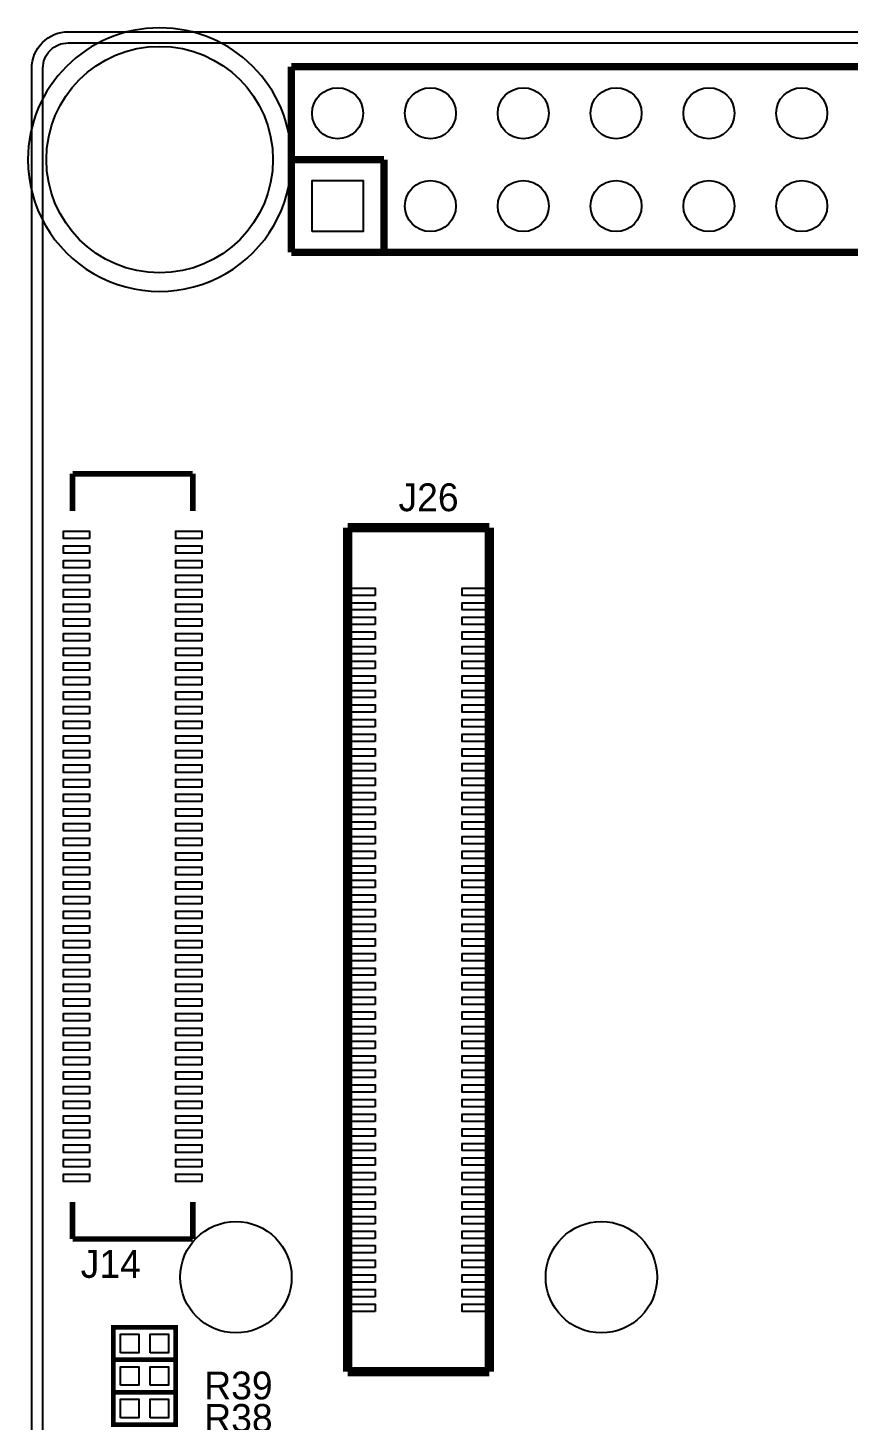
# Model space of a CAD drawing. Extents: x -68.5 to 22.8, y 26 to 103.8.
# Drawn here: x -68.09 to -45.64, y 65.72 to 103.83 of the extents above; entities that cross this region are included whole.
import ezdxf
from ezdxf.enums import TextEntityAlignment as Align

# ---------------------------------------------------------------- set-up
doc = ezdxf.new("R2010")
doc.units = 0
for name, color, linetype in [('BG_OUTLINE', 2, 'CONTINUOUS'), ('PG_SILKSCREEN_TOP', 7, 'CONTINUOUS'), ('PIN_TOP', 84, 'CONTINUOUS'), ('RD_SILKSCREEN_TOP', 7, 'CONTINUOUS'), ('RKI_ALL', 1, 'CONTINUOUS'), ('RKO_ALL', 1, 'CONTINUOUS')]:
    doc.layers.add(name, color=color, linetype=linetype)

msp = doc.modelspace()

# ---------------------------------------------------------------- linework, layer by layer
at = {"layer": 'BG_OUTLINE'}
for points in [[(-47.761398, 28.725876), (-66.983102, 28.725876, -0.414288), (-67.9831, 29.726128), (-67.9831, 102.725982, -0.414214), (-66.983102, 103.72598)], [(-66.983102, 103.72598), (16.016986, 103.72598, -0.414199), (17.016984, 102.725982), (17.016984, 29.726128, -0.414243), (16.016986, 28.725876), (-41.66616, 28.725876)]]:
    msp.add_lwpolyline(points, format="xyb", dxfattribs=at)
at = {"layer": 'PG_SILKSCREEN_TOP'}
for points, const_width in [([(-60.883038, 102.766114), (-60.883038, 97.686114)], 0.199898), ([(-10.083038, 102.766114), (-60.883038, 102.766114)], 0.199898), ([(-58.343038, 100.226114), (-60.883038, 100.226114)], 0.199898), ([(-58.343038, 97.686114), (-58.343038, 100.226114)], 0.199898), ([(-60.883038, 97.686114), (-10.083038, 97.686114)], 0.199898), ([(-66.866008, 90.61069), (-66.866008, 91.62669)], 0.1524), ([(-66.866008, 91.62669), (-63.578232, 91.62669)], 0.1524), ([(-63.578232, 91.62669), (-63.578232, 90.61069)], 0.1524), ([(-59.338464, 67.047872), (-59.338464, 90.147648)], 0.254), ([(-59.338464, 90.147648), (-55.45836, 90.147648)], 0.254), ([(-55.45836, 90.147648), (-55.45836, 67.047872)], 0.254), ([(-66.866008, 71.69531), (-66.866008, 70.67931)], 0.1524), ([(-63.578232, 70.67931), (-63.578232, 71.69531)], 0.1524), ([(-66.866008, 70.67931), (-63.578232, 70.67931)], 0.1524), ([(-64.0461, 68.2625), (-64.0461, 67.3735), (-65.7479, 67.3735), (-65.7479, 68.2625), (-64.0461, 68.2625)], 0.127), ([(-64.0461, 67.3735), (-64.0461, 66.4845), (-65.7479, 66.4845), (-65.7479, 67.3735), (-64.0461, 67.3735)], 0.127), ([(-55.45836, 67.047872), (-59.338464, 67.047872)], 0.254), ([(-64.0461, 66.4845), (-64.0461, 65.5955), (-65.7479, 65.5955), (-65.7479, 66.4845), (-64.0461, 66.4845)], 0.127)]:
    msp.add_lwpolyline(points, dxfattribs=dict(at, const_width=const_width))
at = {"layer": 'PIN_TOP'}
for points in [[(-60.311538, 98.257614), (-60.311538, 99.654614), (-58.914538, 99.654614), (-58.914538, 98.257614)], [(-66.406522, 89.851484), (-67.117722, 89.851484), (-67.117722, 90.054684), (-66.406522, 90.054684)], [(-63.326518, 89.851484), (-64.037718, 89.851484), (-64.037718, 90.054684), (-63.326518, 90.054684)], [(-66.406522, 89.451434), (-67.117722, 89.451434), (-67.117722, 89.654634), (-66.406522, 89.654634)], [(-63.326518, 89.451434), (-64.037718, 89.451434), (-64.037718, 89.654634), (-63.326518, 89.654634)], [(-66.406522, 89.051384), (-67.117722, 89.051384), (-67.117722, 89.254584), (-66.406522, 89.254584)], [(-63.326518, 89.051384), (-64.037718, 89.051384), (-64.037718, 89.254584), (-63.326518, 89.254584)], [(-66.406522, 88.651334), (-67.117722, 88.651334), (-67.117722, 88.854534), (-66.406522, 88.854534)], [(-63.326518, 88.651334), (-64.037718, 88.651334), (-64.037718, 88.854534), (-63.326518, 88.854534)], [(-66.406522, 88.251284), (-67.117722, 88.251284), (-67.117722, 88.454484), (-66.406522, 88.454484)], [(-63.326518, 88.251284), (-64.037718, 88.251284), (-64.037718, 88.454484), (-63.326518, 88.454484)], [(-58.588402, 88.297893), (-59.288426, 88.297893), (-59.288426, 88.497791), (-58.588402, 88.497791)], [(-55.508398, 88.297893), (-56.208422, 88.297893), (-56.208422, 88.497791), (-55.508398, 88.497791)], [(-66.406522, 87.851488), (-67.117722, 87.851488), (-67.117722, 88.054688), (-66.406522, 88.054688)], [(-63.326518, 87.851488), (-64.037718, 87.851488), (-64.037718, 88.054688), (-63.326518, 88.054688)], [(-58.588402, 87.897843), (-59.288426, 87.897843), (-59.288426, 88.097741), (-58.588402, 88.097741)], [(-55.508398, 87.897843), (-56.208422, 87.897843), (-56.208422, 88.097741), (-55.508398, 88.097741)], [(-58.588402, 87.497793), (-59.288426, 87.497793), (-59.288426, 87.697691), (-58.588402, 87.697691)], [(-55.508398, 87.497793), (-56.208422, 87.497793), (-56.208422, 87.697691), (-55.508398, 87.697691)], [(-66.406522, 87.451438), (-67.117722, 87.451438), (-67.117722, 87.654638), (-66.406522, 87.654638)], [(-63.326518, 87.451438), (-64.037718, 87.451438), (-64.037718, 87.654638), (-63.326518, 87.654638)], [(-58.588402, 87.097743), (-59.288426, 87.097743), (-59.288426, 87.297641), (-58.588402, 87.297641)], [(-55.508398, 87.097743), (-56.208422, 87.097743), (-56.208422, 87.297641), (-55.508398, 87.297641)], [(-66.406522, 87.051388), (-67.117722, 87.051388), (-67.117722, 87.254588), (-66.406522, 87.254588)], [(-63.326518, 87.051388), (-64.037718, 87.051388), (-64.037718, 87.254588), (-63.326518, 87.254588)], [(-58.588402, 86.697693), (-59.288426, 86.697693), (-59.288426, 86.897591), (-58.588402, 86.897591)], [(-55.508398, 86.697693), (-56.208422, 86.697693), (-56.208422, 86.897591), (-55.508398, 86.897591)], [(-66.406522, 86.651338), (-67.117722, 86.651338), (-67.117722, 86.854538), (-66.406522, 86.854538)], [(-63.326518, 86.651338), (-64.037718, 86.651338), (-64.037718, 86.854538), (-63.326518, 86.854538)], [(-66.406522, 86.251288), (-67.117722, 86.251288), (-67.117722, 86.454488), (-66.406522, 86.454488)], [(-63.326518, 86.251288), (-64.037718, 86.251288), (-64.037718, 86.454488), (-63.326518, 86.454488)], [(-58.588402, 86.297897), (-59.288426, 86.297897), (-59.288426, 86.497795), (-58.588402, 86.497795)], [(-55.508398, 86.297897), (-56.208422, 86.297897), (-56.208422, 86.497795), (-55.508398, 86.497795)], [(-66.406522, 85.851492), (-67.117722, 85.851492), (-67.117722, 86.054692), (-66.406522, 86.054692)], [(-63.326518, 85.851492), (-64.037718, 85.851492), (-64.037718, 86.054692), (-63.326518, 86.054692)], [(-58.588402, 85.897847), (-59.288426, 85.897847), (-59.288426, 86.097745), (-58.588402, 86.097745)], [(-55.508398, 85.897847), (-56.208422, 85.897847), (-56.208422, 86.097745), (-55.508398, 86.097745)], [(-66.406522, 85.451442), (-67.117722, 85.451442), (-67.117722, 85.654642), (-66.406522, 85.654642)], [(-63.326518, 85.451442), (-64.037718, 85.451442), (-64.037718, 85.654642), (-63.326518, 85.654642)], [(-58.588402, 85.497797), (-59.288426, 85.497797), (-59.288426, 85.697695), (-58.588402, 85.697695)], [(-55.508398, 85.497797), (-56.208422, 85.497797), (-56.208422, 85.697695), (-55.508398, 85.697695)], [(-66.406522, 85.051392), (-67.117722, 85.051392), (-67.117722, 85.254592), (-66.406522, 85.254592)], [(-63.326518, 85.051392), (-64.037718, 85.051392), (-64.037718, 85.254592), (-63.326518, 85.254592)], [(-58.588402, 85.097747), (-59.288426, 85.097747), (-59.288426, 85.297645), (-58.588402, 85.297645)], [(-55.508398, 85.097747), (-56.208422, 85.097747), (-56.208422, 85.297645), (-55.508398, 85.297645)], [(-66.406522, 84.651342), (-67.117722, 84.651342), (-67.117722, 84.854542), (-66.406522, 84.854542)], [(-63.326518, 84.651342), (-64.037718, 84.651342), (-64.037718, 84.854542), (-63.326518, 84.854542)], [(-58.588402, 84.697697), (-59.288426, 84.697697), (-59.288426, 84.897595), (-58.588402, 84.897595)], [(-55.508398, 84.697697), (-56.208422, 84.697697), (-56.208422, 84.897595), (-55.508398, 84.897595)], [(-66.406522, 84.251292), (-67.117722, 84.251292), (-67.117722, 84.454492), (-66.406522, 84.454492)], [(-63.326518, 84.251292), (-64.037718, 84.251292), (-64.037718, 84.454492), (-63.326518, 84.454492)], [(-58.588402, 84.297901), (-59.288426, 84.297901), (-59.288426, 84.497799), (-58.588402, 84.497799)], [(-55.508398, 84.297901), (-56.208422, 84.297901), (-56.208422, 84.497799), (-55.508398, 84.497799)], [(-66.406522, 83.851496), (-67.117722, 83.851496), (-67.117722, 84.054696), (-66.406522, 84.054696)], [(-63.326518, 83.851496), (-64.037718, 83.851496), (-64.037718, 84.054696), (-63.326518, 84.054696)], [(-58.588402, 83.897851), (-59.288426, 83.897851), (-59.288426, 84.097749), (-58.588402, 84.097749)], [(-55.508398, 83.897851), (-56.208422, 83.897851), (-56.208422, 84.097749), (-55.508398, 84.097749)], [(-66.406522, 83.451446), (-67.117722, 83.451446), (-67.117722, 83.654646), (-66.406522, 83.654646)], [(-63.326518, 83.451446), (-64.037718, 83.451446), (-64.037718, 83.654646), (-63.326518, 83.654646)], [(-58.588402, 83.497801), (-59.288426, 83.497801), (-59.288426, 83.697699), (-58.588402, 83.697699)], [(-55.508398, 83.497801), (-56.208422, 83.497801), (-56.208422, 83.697699), (-55.508398, 83.697699)], [(-66.406522, 83.051396), (-67.117722, 83.051396), (-67.117722, 83.254596), (-66.406522, 83.254596)], [(-63.326518, 83.051396), (-64.037718, 83.051396), (-64.037718, 83.254596), (-63.326518, 83.254596)], [(-58.588402, 83.097751), (-59.288426, 83.097751), (-59.288426, 83.297649), (-58.588402, 83.297649)], [(-55.508398, 83.097751), (-56.208422, 83.097751), (-56.208422, 83.297649), (-55.508398, 83.297649)], [(-66.406522, 82.651346), (-67.117722, 82.651346), (-67.117722, 82.854546), (-66.406522, 82.854546)], [(-63.326518, 82.651346), (-64.037718, 82.651346), (-64.037718, 82.854546), (-63.326518, 82.854546)], [(-58.588402, 82.697701), (-59.288426, 82.697701), (-59.288426, 82.897599), (-58.588402, 82.897599)], [(-55.508398, 82.697701), (-56.208422, 82.697701), (-56.208422, 82.897599), (-55.508398, 82.897599)], [(-66.406522, 82.251296), (-67.117722, 82.251296), (-67.117722, 82.454496), (-66.406522, 82.454496)], [(-63.326518, 82.251296), (-64.037718, 82.251296), (-64.037718, 82.454496), (-63.326518, 82.454496)], [(-58.588402, 82.297905), (-59.288426, 82.297905), (-59.288426, 82.497803), (-58.588402, 82.497803)], [(-55.508398, 82.297905), (-56.208422, 82.297905), (-56.208422, 82.497803), (-55.508398, 82.497803)], [(-66.406522, 81.8515), (-67.117722, 81.8515), (-67.117722, 82.0547), (-66.406522, 82.0547)], [(-63.326518, 81.8515), (-64.037718, 81.8515), (-64.037718, 82.0547), (-63.326518, 82.0547)], [(-58.588402, 81.897855), (-59.288426, 81.897855), (-59.288426, 82.097753), (-58.588402, 82.097753)], [(-55.508398, 81.897855), (-56.208422, 81.897855), (-56.208422, 82.097753), (-55.508398, 82.097753)], [(-66.406522, 81.45145), (-67.117722, 81.45145), (-67.117722, 81.65465), (-66.406522, 81.65465)], [(-63.326518, 81.45145), (-64.037718, 81.45145), (-64.037718, 81.65465), (-63.326518, 81.65465)], [(-58.588402, 81.497805), (-59.288426, 81.497805), (-59.288426, 81.697703), (-58.588402, 81.697703)], [(-55.508398, 81.497805), (-56.208422, 81.497805), (-56.208422, 81.697703), (-55.508398, 81.697703)], [(-66.406522, 81.0514), (-67.117722, 81.0514), (-67.117722, 81.2546), (-66.406522, 81.2546)], [(-63.326518, 81.0514), (-64.037718, 81.0514), (-64.037718, 81.2546), (-63.326518, 81.2546)], [(-58.588402, 81.097755), (-59.288426, 81.097755), (-59.288426, 81.297653), (-58.588402, 81.297653)], [(-55.508398, 81.097755), (-56.208422, 81.097755), (-56.208422, 81.297653), (-55.508398, 81.297653)], [(-66.406522, 80.65135), (-67.117722, 80.65135), (-67.117722, 80.85455), (-66.406522, 80.85455)], [(-63.326518, 80.65135), (-64.037718, 80.65135), (-64.037718, 80.85455), (-63.326518, 80.85455)], [(-58.588402, 80.697705), (-59.288426, 80.697705), (-59.288426, 80.897603), (-58.588402, 80.897603)], [(-55.508398, 80.697705), (-56.208422, 80.697705), (-56.208422, 80.897603), (-55.508398, 80.897603)], [(-66.406522, 80.2513), (-67.117722, 80.2513), (-67.117722, 80.4545), (-66.406522, 80.4545)], [(-63.326518, 80.2513), (-64.037718, 80.2513), (-64.037718, 80.4545), (-63.326518, 80.4545)], [(-58.588402, 80.297909), (-59.288426, 80.297909), (-59.288426, 80.497807), (-58.588402, 80.497807)], [(-55.508398, 80.297909), (-56.208422, 80.297909), (-56.208422, 80.497807), (-55.508398, 80.497807)], [(-66.406522, 79.851504), (-67.117722, 79.851504), (-67.117722, 80.054704), (-66.406522, 80.054704)], [(-63.326518, 79.851504), (-64.037718, 79.851504), (-64.037718, 80.054704), (-63.326518, 80.054704)], [(-58.588402, 79.897859), (-59.288426, 79.897859), (-59.288426, 80.097757), (-58.588402, 80.097757)], [(-55.508398, 79.897859), (-56.208422, 79.897859), (-56.208422, 80.097757), (-55.508398, 80.097757)], [(-66.406522, 79.451454), (-67.117722, 79.451454), (-67.117722, 79.654654), (-66.406522, 79.654654)], [(-63.326518, 79.451454), (-64.037718, 79.451454), (-64.037718, 79.654654), (-63.326518, 79.654654)], [(-58.588402, 79.497809), (-59.288426, 79.497809), (-59.288426, 79.697707), (-58.588402, 79.697707)], [(-55.508398, 79.497809), (-56.208422, 79.497809), (-56.208422, 79.697707), (-55.508398, 79.697707)], [(-58.588402, 79.097759), (-59.288426, 79.097759), (-59.288426, 79.297657), (-58.588402, 79.297657)], [(-55.508398, 79.097759), (-56.208422, 79.097759), (-56.208422, 79.297657), (-55.508398, 79.297657)], [(-66.406522, 79.051404), (-67.117722, 79.051404), (-67.117722, 79.254604), (-66.406522, 79.254604)], [(-63.326518, 79.051404), (-64.037718, 79.051404), (-64.037718, 79.254604), (-63.326518, 79.254604)], [(-58.588402, 78.697709), (-59.288426, 78.697709), (-59.288426, 78.897607), (-58.588402, 78.897607)], [(-55.508398, 78.697709), (-56.208422, 78.697709), (-56.208422, 78.897607), (-55.508398, 78.897607)], [(-66.406522, 78.651354), (-67.117722, 78.651354), (-67.117722, 78.854554), (-66.406522, 78.854554)], [(-63.326518, 78.651354), (-64.037718, 78.651354), (-64.037718, 78.854554), (-63.326518, 78.854554)], [(-66.406522, 78.251304), (-67.117722, 78.251304), (-67.117722, 78.454504), (-66.406522, 78.454504)], [(-63.326518, 78.251304), (-64.037718, 78.251304), (-64.037718, 78.454504), (-63.326518, 78.454504)], [(-58.588402, 78.297913), (-59.288426, 78.297913), (-59.288426, 78.497811), (-58.588402, 78.497811)], [(-55.508398, 78.297913), (-56.208422, 78.297913), (-56.208422, 78.497811), (-55.508398, 78.497811)], [(-66.406522, 77.851508), (-67.117722, 77.851508), (-67.117722, 78.054708), (-66.406522, 78.054708)], [(-63.326518, 77.851508), (-64.037718, 77.851508), (-64.037718, 78.054708), (-63.326518, 78.054708)], [(-58.588402, 77.897863), (-59.288426, 77.897863), (-59.288426, 78.097761), (-58.588402, 78.097761)], [(-55.508398, 77.897863), (-56.208422, 77.897863), (-56.208422, 78.097761), (-55.508398, 78.097761)], [(-66.406522, 77.451458), (-67.117722, 77.451458), (-67.117722, 77.654658), (-66.406522, 77.654658)], [(-63.326518, 77.451458), (-64.037718, 77.451458), (-64.037718, 77.654658), (-63.326518, 77.654658)], [(-58.588402, 77.497813), (-59.288426, 77.497813), (-59.288426, 77.697711), (-58.588402, 77.697711)], [(-55.508398, 77.497813), (-56.208422, 77.497813), (-56.208422, 77.697711), (-55.508398, 77.697711)], [(-66.406522, 77.051408), (-67.117722, 77.051408), (-67.117722, 77.254608), (-66.406522, 77.254608)], [(-63.326518, 77.051408), (-64.037718, 77.051408), (-64.037718, 77.254608), (-63.326518, 77.254608)], [(-58.588402, 77.097763), (-59.288426, 77.097763), (-59.288426, 77.297661), (-58.588402, 77.297661)], [(-55.508398, 77.097763), (-56.208422, 77.097763), (-56.208422, 77.297661), (-55.508398, 77.297661)], [(-66.406522, 76.651358), (-67.117722, 76.651358), (-67.117722, 76.854558), (-66.406522, 76.854558)], [(-63.326518, 76.651358), (-64.037718, 76.651358), (-64.037718, 76.854558), (-63.326518, 76.854558)], [(-58.588402, 76.697713), (-59.288426, 76.697713), (-59.288426, 76.897611), (-58.588402, 76.897611)], [(-55.508398, 76.697713), (-56.208422, 76.697713), (-56.208422, 76.897611), (-55.508398, 76.897611)], [(-66.406522, 76.251308), (-67.117722, 76.251308), (-67.117722, 76.454508), (-66.406522, 76.454508)], [(-63.326518, 76.251308), (-64.037718, 76.251308), (-64.037718, 76.454508), (-63.326518, 76.454508)], [(-58.588402, 76.297917), (-59.288426, 76.297917), (-59.288426, 76.497815), (-58.588402, 76.497815)], [(-55.508398, 76.297917), (-56.208422, 76.297917), (-56.208422, 76.497815), (-55.508398, 76.497815)], [(-66.406522, 75.851512), (-67.117722, 75.851512), (-67.117722, 76.054712), (-66.406522, 76.054712)], [(-63.326518, 75.851512), (-64.037718, 75.851512), (-64.037718, 76.054712), (-63.326518, 76.054712)], [(-58.588402, 75.897867), (-59.288426, 75.897867), (-59.288426, 76.097765), (-58.588402, 76.097765)], [(-55.508398, 75.897867), (-56.208422, 75.897867), (-56.208422, 76.097765), (-55.508398, 76.097765)], [(-66.406522, 75.451462), (-67.117722, 75.451462), (-67.117722, 75.654662), (-66.406522, 75.654662)], [(-63.326518, 75.451462), (-64.037718, 75.451462), (-64.037718, 75.654662), (-63.326518, 75.654662)], [(-58.588402, 75.497817), (-59.288426, 75.497817), (-59.288426, 75.697715), (-58.588402, 75.697715)], [(-55.508398, 75.497817), (-56.208422, 75.497817), (-56.208422, 75.697715), (-55.508398, 75.697715)], [(-66.406522, 75.051412), (-67.117722, 75.051412), (-67.117722, 75.254612), (-66.406522, 75.254612)], [(-63.326518, 75.051412), (-64.037718, 75.051412), (-64.037718, 75.254612), (-63.326518, 75.254612)], [(-58.588402, 75.097767), (-59.288426, 75.097767), (-59.288426, 75.297665), (-58.588402, 75.297665)], [(-55.508398, 75.097767), (-56.208422, 75.097767), (-56.208422, 75.297665), (-55.508398, 75.297665)], [(-66.406522, 74.651362), (-67.117722, 74.651362), (-67.117722, 74.854562), (-66.406522, 74.854562)], [(-63.326518, 74.651362), (-64.037718, 74.651362), (-64.037718, 74.854562), (-63.326518, 74.854562)], [(-58.588402, 74.697717), (-59.288426, 74.697717), (-59.288426, 74.897615), (-58.588402, 74.897615)], [(-55.508398, 74.697717), (-56.208422, 74.697717), (-56.208422, 74.897615), (-55.508398, 74.897615)], [(-66.406522, 74.251312), (-67.117722, 74.251312), (-67.117722, 74.454512), (-66.406522, 74.454512)], [(-63.326518, 74.251312), (-64.037718, 74.251312), (-64.037718, 74.454512), (-63.326518, 74.454512)], [(-58.588402, 74.297921), (-59.288426, 74.297921), (-59.288426, 74.497819), (-58.588402, 74.497819)], [(-55.508398, 74.297921), (-56.208422, 74.297921), (-56.208422, 74.497819), (-55.508398, 74.497819)], [(-66.406522, 73.851516), (-67.117722, 73.851516), (-67.117722, 74.054716), (-66.406522, 74.054716)], [(-63.326518, 73.851516), (-64.037718, 73.851516), (-64.037718, 74.054716), (-63.326518, 74.054716)], [(-58.588402, 73.897871), (-59.288426, 73.897871), (-59.288426, 74.097769), (-58.588402, 74.097769)], [(-55.508398, 73.897871), (-56.208422, 73.897871), (-56.208422, 74.097769), (-55.508398, 74.097769)], [(-66.406522, 73.451466), (-67.117722, 73.451466), (-67.117722, 73.654666), (-66.406522, 73.654666)], [(-63.326518, 73.451466), (-64.037718, 73.451466), (-64.037718, 73.654666), (-63.326518, 73.654666)], [(-58.588402, 73.497821), (-59.288426, 73.497821), (-59.288426, 73.697719), (-58.588402, 73.697719)], [(-55.508398, 73.497821), (-56.208422, 73.497821), (-56.208422, 73.697719), (-55.508398, 73.697719)], [(-66.406522, 73.051416), (-67.117722, 73.051416), (-67.117722, 73.254616), (-66.406522, 73.254616)], [(-63.326518, 73.051416), (-64.037718, 73.051416), (-64.037718, 73.254616), (-63.326518, 73.254616)], [(-58.588402, 73.097771), (-59.288426, 73.097771), (-59.288426, 73.297669), (-58.588402, 73.297669)], [(-55.508398, 73.097771), (-56.208422, 73.097771), (-56.208422, 73.297669), (-55.508398, 73.297669)], [(-66.406522, 72.651366), (-67.117722, 72.651366), (-67.117722, 72.854566), (-66.406522, 72.854566)], [(-63.326518, 72.651366), (-64.037718, 72.651366), (-64.037718, 72.854566), (-63.326518, 72.854566)], [(-58.588402, 72.697721), (-59.288426, 72.697721), (-59.288426, 72.897619), (-58.588402, 72.897619)], [(-55.508398, 72.697721), (-56.208422, 72.697721), (-56.208422, 72.897619), (-55.508398, 72.897619)], [(-66.406522, 72.251316), (-67.117722, 72.251316), (-67.117722, 72.454516), (-66.406522, 72.454516)], [(-63.326518, 72.251316), (-64.037718, 72.251316), (-64.037718, 72.454516), (-63.326518, 72.454516)], [(-58.588402, 72.297925), (-59.288426, 72.297925), (-59.288426, 72.497823), (-58.588402, 72.497823)], [(-55.508398, 72.297925), (-56.208422, 72.297925), (-56.208422, 72.497823), (-55.508398, 72.497823)], [(-58.588402, 71.897875), (-59.288426, 71.897875), (-59.288426, 72.097773), (-58.588402, 72.097773)], [(-55.508398, 71.897875), (-56.208422, 71.897875), (-56.208422, 72.097773), (-55.508398, 72.097773)], [(-58.588402, 71.497825), (-59.288426, 71.497825), (-59.288426, 71.697723), (-58.588402, 71.697723)], [(-55.508398, 71.497825), (-56.208422, 71.497825), (-56.208422, 71.697723), (-55.508398, 71.697723)], [(-58.588402, 71.097775), (-59.288426, 71.097775), (-59.288426, 71.297673), (-58.588402, 71.297673)], [(-55.508398, 71.097775), (-56.208422, 71.097775), (-56.208422, 71.297673), (-55.508398, 71.297673)], [(-58.588402, 70.697725), (-59.288426, 70.697725), (-59.288426, 70.897623), (-58.588402, 70.897623)], [(-55.508398, 70.697725), (-56.208422, 70.697725), (-56.208422, 70.897623), (-55.508398, 70.897623)], [(-58.588402, 70.297929), (-59.288426, 70.297929), (-59.288426, 70.497827), (-58.588402, 70.497827)], [(-55.508398, 70.297929), (-56.208422, 70.297929), (-56.208422, 70.497827), (-55.508398, 70.497827)], [(-58.588402, 69.897879), (-59.288426, 69.897879), (-59.288426, 70.097777), (-58.588402, 70.097777)], [(-55.508398, 69.897879), (-56.208422, 69.897879), (-56.208422, 70.097777), (-55.508398, 70.097777)], [(-58.588402, 69.497829), (-59.288426, 69.497829), (-59.288426, 69.697727), (-58.588402, 69.697727)], [(-55.508398, 69.497829), (-56.208422, 69.497829), (-56.208422, 69.697727), (-55.508398, 69.697727)], [(-58.588402, 69.097779), (-59.288426, 69.097779), (-59.288426, 69.297677), (-58.588402, 69.297677)], [(-55.508398, 69.097779), (-56.208422, 69.097779), (-56.208422, 69.297677), (-55.508398, 69.297677)], [(-58.588402, 68.697729), (-59.288426, 68.697729), (-59.288426, 68.897627), (-58.588402, 68.897627)], [(-55.508398, 68.697729), (-56.208422, 68.697729), (-56.208422, 68.897627), (-55.508398, 68.897627)], [(-65.5574, 67.564), (-65.5574, 68.072), (-65.0494, 68.072), (-65.0494, 67.564)], [(-64.7446, 67.564), (-64.7446, 68.072), (-64.2366, 68.072), (-64.2366, 67.564)], [(-65.5574, 66.675), (-65.5574, 67.183), (-65.0494, 67.183), (-65.0494, 66.675)], [(-64.7446, 66.675), (-64.7446, 67.183), (-64.2366, 67.183), (-64.2366, 66.675)], [(-65.5574, 65.786), (-65.5574, 66.294), (-65.0494, 66.294), (-65.0494, 65.786)], [(-64.7446, 65.786), (-64.7446, 66.294), (-64.2366, 66.294), (-64.2366, 65.786)]]:
    msp.add_lwpolyline(points, close=True, dxfattribs=at)
for centre, radius in [((-64.48298, 100.226114), 3.099943), ((-59.613038, 101.496114), 0.6985), ((-57.073038, 101.496114), 0.6985), ((-54.533038, 101.496114), 0.6985), ((-51.993038, 101.496114), 0.6985), ((-49.453038, 101.496114), 0.6985), ((-46.913038, 101.496114), 0.6985), ((-57.073038, 98.956114), 0.6985), ((-54.533038, 98.956114), 0.6985), ((-51.993038, 98.956114), 0.6985), ((-49.453038, 98.956114), 0.6985), ((-46.913038, 98.956114), 0.6985), ((-62.3951, 69.6341), 1.524), ((-52.39512, 69.6341), 1.524)]:
    msp.add_circle(centre, radius, dxfattribs=at)
at = {"layer": 'RKI_ALL'}
msp.add_lwpolyline([(16.712184, 29.726128, -0.414256), (16.016986, 29.030676), (-42.456354, 29.030676), (-42.456354, 29.830776), (-48.066198, 29.830776), (-48.066198, 29.030676), (-66.983102, 29.030676, -0.414321), (-67.6783, 29.726128), (-67.6783, 102.725982, -0.414214), (-66.983102, 103.42118), (16.016986, 103.42118, -0.414192), (16.712184, 102.725982)], format="xyb", close=True, dxfattribs=at)
at = {"layer": 'RKO_ALL'}
msp.add_lwpolyline([(-60.87618, 100.226114, 1), (-68.089831, 100.225911, 1)], format="xyb", close=True, dxfattribs=at)

# ---------------------------------------------------------------- texts
at = {"layer": 'RD_SILKSCREEN_TOP'}
for s, p in [('J26', (-57.1246, 90.6018)), ('J14', (-65.82156, 69.61632))]:
    msp.add_text(s, height=0.762, dxfattribs=at).set_placement(p, align=Align.CENTER)
for s, p in [('R39', (-63.261494, 66.289428)), ('R38', (-63.261494, 65.400428))]:
    msp.add_text(s, height=0.762, dxfattribs=at).set_placement(p)

doc.saveas('drawing.dxf')
